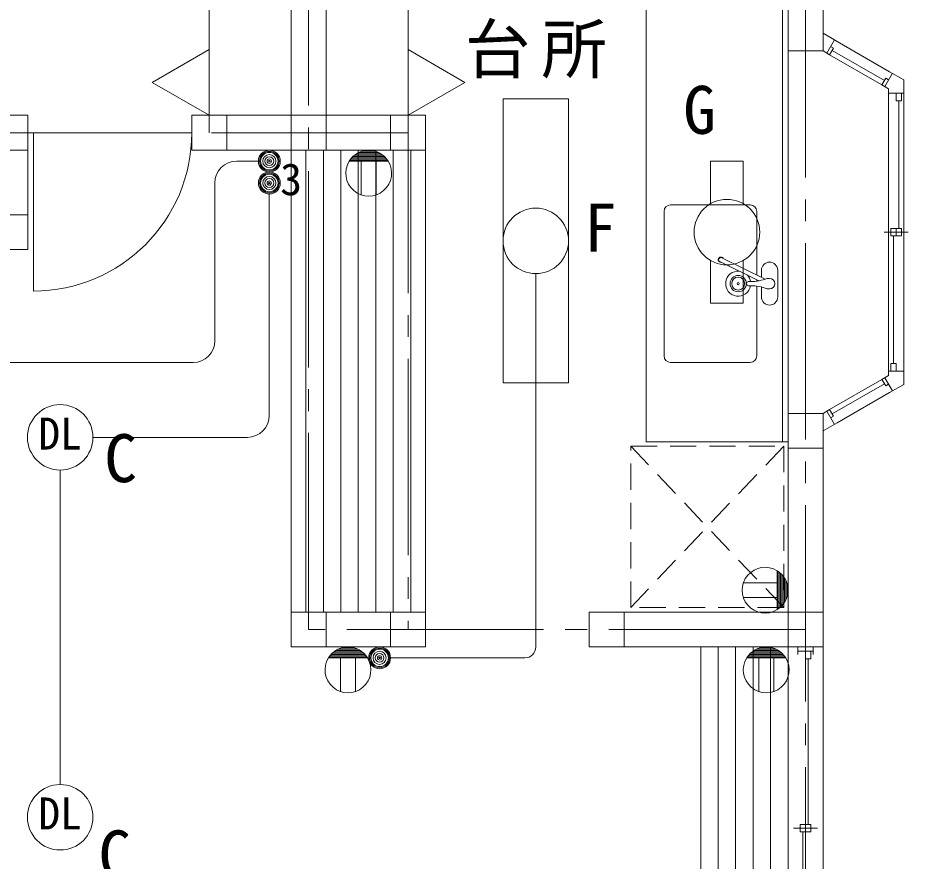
# Model space of a CAD drawing. Units: millimetres, scale not verified. Extents: x -17179 to 17748, y -9423 to 12077.
# Drawn here: x -6046 to -1969, y 5031 to 8895 of the extents above; entities that cross this region are included whole.
import ezdxf
from ezdxf.enums import TextEntityAlignment as Align

# ---------------------------------------------------------------- set-up
doc = ezdxf.new("R2010")
doc.units = ezdxf.units.MM
doc.header["$LTSCALE"] = 100
doc.linetypes.add('CHAIN2', pattern=[12, 9, -1, 1, -1])
doc.linetypes.add('DASHED1', pattern=[1.8, 1.2, -0.6])
for name, color, linetype, lineweight in [('0-0_基準線', 5, 'CHAIN2', 9), ('0-1_仕上げ', 5, 'Continuous', 9), ('0-3_建具', 5, 'Continuous', 9), ('0-5_見え掛り', 5, 'Continuous', 9), ('0-6_設備', 5, 'Continuous', 9), ('0-C_ハッチング', 5, 'Continuous', 9), ('6-2_配線', 2, 'Continuous', 13), ('6-B_記号', 3, 'Continuous', 13)]:
    doc.layers.add(name, color=color, linetype=linetype, lineweight=lineweight)
doc.layers.add('0-A_文字', color=5, linetype='Continuous')
doc.styles.add('ＭＳ ゴシック', font='')
doc.styles.get('ＭＳ ゴシック').set_extended_font_data('MS Gothic')

msp = doc.modelspace()

# ---------------------------------------------------------------- linework, layer by layer
at = {"layer": '0-0_基準線'}
for p, q in [((-4714.1, 6092.8), (-4714.1, 11552.8)), ((-2439.1, 3362.8), (-2439.1, 11552.8)), ((-5169.1, 9732.8), (-5169.1, 8367.8)), ((-4259.1, 9732.8), (-4259.1, 6092.8)), ((-4259.1, 8367.8), (-15179.1, 8367.8)), ((-2439.1, 6092.8), (-4714.1, 6092.8))]:
    msp.add_line(p, q, dxfattribs=at)
at = {"layer": '0-1_仕上げ'}
for p, q in [((-4794.1, 9812.8), (-4794.1, 8287.8)), ((-4634.1, 8287.8), (-4634.1, 9812.8)), ((-2519.1, 8742.8), (-2359.1, 8742.8)), ((-5999.1, 8447.8), (-9799.1, 8447.8)), ((-5089.1, 8287.8), (-5089.1, 8447.8)), ((-4339.1, 8447.8), (-4339.1, 8287.8)), ((-4179.1, 8287.8), (-4179.1, 8447.8)), ((-9799.1, 8287.8), (-5999.1, 8287.8)), ((-5249.1, 8287.8), (-4179.1, 8287.8)), ((-5999.1, 7992.8), (-6159.1, 7992.8)), ((-2519.1, 7082.8), (-2519.1, 6012.8)), ((-2359.1, 7082.8), (-2519.1, 7082.8)), ((-2519.1, 6922.8), (-2359.1, 6922.8)), ((-4794.1, 6172.8), (-4794.1, 6012.8)), ((-4634.1, 6012.8), (-4634.1, 6172.8)), ((-4339.1, 6172.8), (-4339.1, 6012.8)), ((-2359.1, 6172.8), (-3429.1, 6172.8)), ((-3429.1, 6172.8), (-3429.1, 6012.8)), ((-3269.1, 6012.8), (-3269.1, 6172.8))]:
    msp.add_line(p, q, dxfattribs=at)
for points in [[(-2359.1, 8742.8), (-2359.1, 10722.8), (-2519.1, 10722.8), (-2519.1, 8742.8)], [(-6159.1, 7832.8), (-5999.1, 7832.8), (-5999.1, 8447.8)], [(-4179.1, 8447.8), (-5249.1, 8447.8), (-5249.1, 8287.8)], [(-3429.1, 6012.8), (-2359.1, 6012.8), (-2359.1, 7082.8)], [(-4794.1, 6012.8), (-4179.1, 6012.8), (-4179.1, 6172.8), (-4794.1, 6172.8)]]:
    msp.add_lwpolyline(points, dxfattribs=at)
at = {"layer": '0-3_建具'}
for p, q in [((-5169.1, 8447.8), (-5169.1, 9652.8)), ((-4259.1, 9652.8), (-4259.1, 8447.8)), ((-2359.1, 8823.7), (-2293.8, 8785.9)), ((-2341.8, 8732.8), (-2306.8, 8793.4)), ((-2293.8, 8785.9), (-2054.4, 8647.7)), ((-5169.1, 8749.1), (-5430, 8598.4)), ((-4259.1, 8749.1), (-3998.2, 8598.4)), ((-2519.1, 7082.8), (-2519.1, 8742.8)), ((-2359.1, 8742.8), (-2328.8, 8725.3)), ((-2089.4, 8587.1), (-2328.8, 8725.3)), ((-2317.3, 8745.2), (-2077.9, 8607)), ((-1989.1, 8610), (-2054.4, 8647.7)), ((-2076.4, 8579.6), (-2041.4, 8640.2)), ((-1989.1, 8610), (-1989.1, 8534.6)), ((-5169.1, 8447.8), (-5430, 8598.4)), ((-4259.1, 8447.8), (-3998.2, 8598.4)), ((-2059.1, 8569.6), (-2089.4, 8587.1)), ((-2059.1, 8569.6), (-2059.1, 8534.6)), ((-2059.1, 8549.6), (-1989.1, 8549.6)), ((-2059.1, 8534.6), (-2059.1, 7291)), ((-1989.1, 7291), (-1989.1, 8534.6)), ((-2012.1, 8514.6), (-2012.1, 7929.8)), ((-5999.1, 8367.8), (-5249.1, 8367.8)), ((-5974.1, 8367.8), (-5974.1, 7642.8)), ((-2079.1, 7912.8), (-1969.1, 7912.8)), ((-2024.1, 7929.8), (-2024.1, 7895.8)), ((-2036.1, 7895.8), (-2036.1, 7311)), ((-2059.1, 7256), (-2059.1, 7291)), ((-2059.1, 7276), (-1989.1, 7276)), ((-1989.1, 7215.6), (-1989.1, 7291)), ((-2077.9, 7218.6), (-2317.3, 7080.4)), ((-2059.1, 7256), (-2089.4, 7238.5)), ((-2076.4, 7246), (-2041.4, 7185.4)), ((-1989.1, 7215.6), (-2054.4, 7177.9)), ((-2293.8, 7039.7), (-2054.4, 7177.9)), ((-2359.1, 7082.8), (-2328.8, 7100.3)), ((-2341.8, 7092.8), (-2306.8, 7032.2)), ((-2359.1, 7002), (-2293.8, 7039.7)), ((-2519.1, 4352.8), (-2519.1, 6012.8)), ((-2474.1, 6012.8), (-2474.1, 5977.8)), ((-2404.1, 5992.8), (-2474.1, 5992.8)), ((-2404.1, 6012.8), (-2404.1, 5977.8)), ((-2359.1, 4352.8), (-2359.1, 6012.8)), ((-2427.1, 5199.8), (-2427.1, 5957.8)), ((-2384.1, 5182.8), (-2494.1, 5182.8)), ((-2439.1, 5165.8), (-2439.1, 5199.8)), ((-2451.1, 4407.8), (-2451.1, 5165.8))]:
    msp.add_line(p, q, dxfattribs=at)
for points in [[(-2328.8, 8725.3), (-2311.3, 8755.6), (-2324.3, 8763.1)], [(-2089.4, 8587.1), (-2071.9, 8617.4), (-2058.9, 8609.9)], [(-2024.1, 8549.6), (-2024.1, 8514.6), (-2000.1, 8514.6), (-2000.1, 8549.6)], [(-2024.1, 7276), (-2024.1, 7311), (-2048.1, 7311), (-2048.1, 7276)], [(-2328.8, 7100.3), (-2089.4, 7238.5), (-2071.9, 7208.2), (-2058.9, 7215.7)], [(-2328.8, 7100.3), (-2311.3, 7070), (-2324.3, 7062.5)], [(-2439.1, 5992.8), (-2439.1, 5957.8), (-2415.1, 5957.8), (-2415.1, 5992.8)]]:
    msp.add_lwpolyline(points, dxfattribs=at)
for points in [[(-2048.1, 7929.8), (-2048.1, 7895.8), (-2000.1, 7895.8), (-2000.1, 7929.8)], [(-2415.1, 5165.8), (-2415.1, 5199.8), (-2463.1, 5199.8), (-2463.1, 5165.8)]]:
    msp.add_lwpolyline(points, close=True, dxfattribs=at)
msp.add_arc((-5974.1, 8367.8), 725, 270, 0, dxfattribs=at)
at = {"layer": '0-5_見え掛り'}
for p, q in [((-4794.1, 6172.8), (-4794.1, 8287.8)), ((-4179.1, 8287.8), (-4179.1, 6172.8)), ((-2919.1, 6012.8), (-2919.1, 3442.8))]:
    msp.add_line(p, q, dxfattribs=at)
at = {"layer": '0-6_設備'}
for p, q in [((-3169.2, 9652.8), (-3169.2, 6952.8)), ((-2544.1, 9652.8), (-2544.1, 6952.8)), ((-2519.1, 9652.8), (-2519.1, 6952.8)), ((-3057, 8037.8), (-2692.5, 8037.8)), ((-3087, 8007.8), (-3087, 7346.1)), ((-2662.5, 7717), (-2662.5, 8007.8)), ((-2623.3, 7697.7), (-2822.6, 7795.7)), ((-2652.5, 7689.8), (-2831.4, 7777.7)), ((-2640.9, 7706.4), (-2640.9, 7738.3)), ((-2566.6, 7615.6), (-2566.6, 7738.3)), ((-2662.5, 7688.2), (-2662.5, 7694.7)), ((-2662.5, 7346.1), (-2662.5, 7665.7)), ((-2640.9, 7615.6), (-2640.9, 7661.5)), ((-3057, 7316.1), (-2692.5, 7316.1)), ((-3169.2, 6952.8), (-2519.1, 6952.8))]:
    msp.add_line(p, q, dxfattribs=at)
at = {"layer": '0-6_設備', "linetype": 'DASHED1'}
for p, q in [((-3239.1, 6932.8), (-2539.1, 6932.8)), ((-2539.1, 6932.8), (-3239.1, 6192.8)), ((-2539.1, 6192.8), (-3239.1, 6932.8)), ((-2539.1, 6932.8), (-2539.1, 6192.8))]:
    msp.add_line(p, q, dxfattribs=at)
msp.add_lwpolyline([(-2539.1, 6192.8), (-3239.1, 6192.8), (-3239.1, 6932.8)], dxfattribs=at)
at = {"layer": '0-6_設備'}
for radius in [37.3, 29.7, 5.04]:
    msp.add_circle((-2747.5, 7676.9), radius, dxfattribs=at)
for centre, radius, start, end in [((-3057, 8007.8), 30, 90, 180), ((-2692.5, 8007.8), 30, 0, 90), ((-2827, 7786.7), 11.9, 30.9372, 276.702), ((-2827, 7786.7), 10, 63.8196, 243.8196), ((-2603.8, 7738.3), 37.2, 0, 180), ((-2747.5, 7676.9), 57.4, 85.3337, 350.4859), ((-2747.5, 7676.9), 57.4, 9.5141, 42.3055), ((-2699.6, 7676.9), 9.79, 90, 270), ((-2688.6, 7880.9), 194.4, 266.7496, 289.3842), ((-2688.6, 7473), 194.4, 70.6158, 93.2504), ((-2603.8, 7639.8), 61.1, 90, 109.3842), ((-2603.8, 7676.9), 24, 270, 90), ((-2603.8, 7714), 61.1, 250.6158, 270), ((-2603.8, 7615.6), 37.2, 180, 0), ((-3057, 7346.1), 30, 180, 270), ((-2692.5, 7346.1), 30, 270, 0)]:
    msp.add_arc(centre, radius, start, end, dxfattribs=at)
at = {"layer": '0-C_ハッチング'}
for p, q in [((-4726.6, 6172.8), (-4726.6, 8287.8)), ((-4646.6, 6172.8), (-4646.6, 8287.8)), ((-4566.6, 6172.8), (-4566.6, 8287.8)), ((-4486.6, 6172.8), (-4486.6, 8287.8)), ((-4406.6, 6172.8), (-4406.6, 8287.8)), ((-4326.6, 6172.8), (-4326.6, 8287.8)), ((-4246.6, 6172.8), (-4246.6, 8287.8)), ((-2919.1, 3442.8), (-2919.1, 6012.8)), ((-2839.1, 3442.8), (-2839.1, 6012.8)), ((-2759.1, 3442.8), (-2759.1, 6012.8)), ((-2679.1, 3442.8), (-2679.1, 6012.8)), ((-2599.1, 3442.8), (-2599.1, 6012.8))]:
    msp.add_line(p, q, dxfattribs=at)
at = {"layer": '6-2_配線'}
for p, q in [((-5043.5, 8237.8), (-4944.1, 8237.8)), ((-5143.5, 7415.6), (-5143.5, 8137.8)), ((-4894.1, 7072.8), (-4894.1, 8087.8)), ((-3674.2, 6012.8), (-3674.2, 7722.8)), ((-8254.1, 7315.6), (-5243.5, 7315.6)), ((-5701.6, 6972.8), (-4994.1, 6972.8)), ((-5851.6, 5382.8), (-5851.6, 6822.8)), ((-4344.1, 5962.8), (-3724.2, 5962.8))]:
    msp.add_line(p, q, dxfattribs=at)
for centre, radius, start, end in [((-5043.5, 8137.8), 100, 90, 180), ((-5243.5, 7415.6), 100, 270, 0), ((-4994.1, 7072.8), 100, 270, 0), ((-3724.2, 6012.8), 50, 270, 0)]:
    msp.add_arc(centre, radius, start, end, dxfattribs=at)
at = {"layer": '6-B_記号'}
for p, q in [((-4393.2, 8277.2), (-4485, 8277.2)), ((-4408.4, 8283.2), (-4469.8, 8283.2)), ((-4350, 8238.4), (-4528.2, 8238.4)), ((-4351.8, 8241.2), (-4526.3, 8241.2)), ((-4356.2, 8247.2), (-4522, 8247.2)), ((-4361.2, 8253.2), (-4517, 8253.2)), ((-4367.1, 8259.2), (-4511.1, 8259.2)), ((-4374, 8265.2), (-4504.2, 8265.2)), ((-4382.5, 8271.2), (-4495.7, 8271.2)), ((-4473.3, 8083.5), (-4473.3, 8238.4)), ((-4404.9, 8083.5), (-4404.9, 8238.4)), ((-2874.1, 8041.7), (-2874.1, 8237.9)), ((-2874.1, 8237.9), (-2724.1, 8237.9)), ((-2724.1, 8041.7), (-2724.1, 8237.9)), ((-2874.1, 7783.7), (-2874.1, 7587.9)), ((-2724.1, 7783.7), (-2724.1, 7587.9)), ((-2874.1, 7587.9), (-2724.1, 7587.9)), ((-2568.5, 6183.7), (-2568.5, 6361.9)), ((-2565.7, 6185.6), (-2565.7, 6360.1)), ((-2559.7, 6189.9), (-2559.7, 6355.7)), ((-2553.7, 6194.9), (-2553.7, 6350.7)), ((-2547.7, 6200.8), (-2547.7, 6344.8)), ((-2541.7, 6207.8), (-2541.7, 6337.9)), ((-2535.7, 6216.2), (-2535.7, 6329.5)), ((-2529.7, 6226.9), (-2529.7, 6318.8)), ((-2723.4, 6307), (-2568.5, 6307)), ((-2523.7, 6242.1), (-2523.7, 6303.5)), ((-2723.4, 6238.7), (-2568.5, 6238.7)), ((-4477.5, 5996.2), (-4590.7, 5996.2)), ((-4488.2, 6002.2), (-4580, 6002.2)), ((-4503.4, 6008.2), (-4564.8, 6008.2)), ((-2562.5, 5996.2), (-2675.7, 5996.2)), ((-2573.2, 6002.2), (-2665, 6002.2)), ((-2588.4, 6008.2), (-2649.8, 6008.2)), ((-4445, 5963.4), (-4623.2, 5963.4)), ((-4446.8, 5966.2), (-4621.3, 5966.2)), ((-4451.2, 5972.2), (-4617, 5972.2)), ((-4456.2, 5978.2), (-4612, 5978.2)), ((-4462.1, 5984.2), (-4606.1, 5984.2)), ((-4469, 5990.2), (-4599.2, 5990.2)), ((-4568.3, 5808.5), (-4568.3, 5963.4)), ((-4499.9, 5808.5), (-4499.9, 5963.4)), ((-2530, 5963.4), (-2708.2, 5963.4)), ((-2531.8, 5966.2), (-2706.3, 5966.2)), ((-2536.2, 5972.2), (-2702, 5972.2)), ((-2541.2, 5978.2), (-2697, 5978.2)), ((-2547.1, 5984.2), (-2691.1, 5984.2)), ((-2554, 5990.2), (-2684.2, 5990.2)), ((-2653.3, 5808.5), (-2653.3, 5963.4)), ((-2584.9, 5808.5), (-2584.9, 5963.4))]:
    msp.add_line(p, q, dxfattribs=at)
msp.add_lwpolyline([(-3524.2, 7222.8), (-3824.2, 7222.8), (-3824.2, 8522.8), (-3524.2, 8522.8)], close=True, dxfattribs=at)
for centre, radius in [((-4894.1, 8237.8), 50), ((-4894.1, 8237.8), 45), ((-4894.1, 8237.8), 40), ((-4894.1, 8237.8), 30), ((-4894.1, 8237.8), 20), ((-4894.1, 8237.8), 10), ((-4894.1, 8237.8), 3.33), ((-4894.1, 8137.8), 50), ((-4894.1, 8137.8), 45), ((-4894.1, 8137.8), 40), ((-4894.1, 8137.8), 30), ((-4894.1, 8137.8), 20), ((-4894.1, 8137.8), 10), ((-4894.1, 8137.8), 3.33), ((-2799.1, 7912.9), 150), ((-3674.2, 7872.8), 150), ((-5851.6, 6972.8), 150), ((-4389.1, 5962.8), 50), ((-4389.1, 5962.8), 45), ((-4389.1, 5962.8), 40), ((-4389.1, 5962.8), 30), ((-4389.1, 5962.8), 20), ((-4389.1, 5962.8), 10), ((-4389.1, 5962.8), 3.33), ((-5851.6, 5232.8), 150)]:
    msp.add_circle(centre, radius, dxfattribs=at)
for centre, start, end in [((-4439.1, 8182.8), 31.9465, 148.0534), ((-4439.1, 8182.8), 148.0536, 31.9465), ((-2624.1, 6272.8), 58.0536, 301.9466), ((-2624.1, 6272.8), 301.9466, 58.0534), ((-4534.1, 5907.8), 31.9465, 148.0534), ((-2619.1, 5907.8), 31.9465, 148.0534), ((-4534.1, 5907.8), 148.0536, 31.9465), ((-2619.1, 5907.8), 148.0536, 31.9465)]:
    msp.add_arc(centre, 105, start, end, dxfattribs=at)

# ---------------------------------------------------------------- texts
at = {"layer": '0-A_文字', "insert": (-3999.2, 8616.9), "char_height": 219.9, "attachment_point": 7, "style": 'ＭＳ ゴシック'}
msp.add_mtext('\\T1.17;台所', dxfattribs=at)
at = {"layer": '6-B_記号', "color": 7, "style": 'ＭＳ ゴシック'}
for s, p in [('G', (-2999.1, 8296.9)), ('F', (-3453.5, 7757.6)), ('C', (-5650, 6701.6)), ('C', (-5676.9, 4886.7))]:
    msp.add_text(s, height=219.9, dxfattribs=at).set_placement(p, align=Align.BOTTOM_LEFT)
at = {"layer": '6-B_記号', "color": 4, "style": 'ＭＳ ゴシック'}
for s, p in [('3', (-4844.1, 8037.8)), ('DL', (-5951.6, 6872.8)), ('DL', (-5951.6, 5132.8))]:
    msp.add_text(s, height=146.6, dxfattribs=at).set_placement(p, align=Align.BOTTOM_LEFT)

doc.saveas('drawing.dxf')
